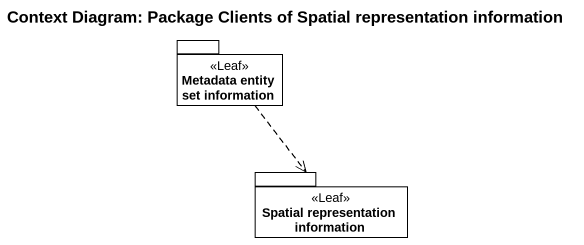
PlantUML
@startuml
title Context Diagram: Package Clients of Spatial representation information
package "Metadata entity set information" as Metadata_entity_set <<Leaf>> {
}
package "Spatial representation information" as Spatial_representation <<Leaf>> {
}
Metadata_entity_set ..> Spatial_representation
@enduml
